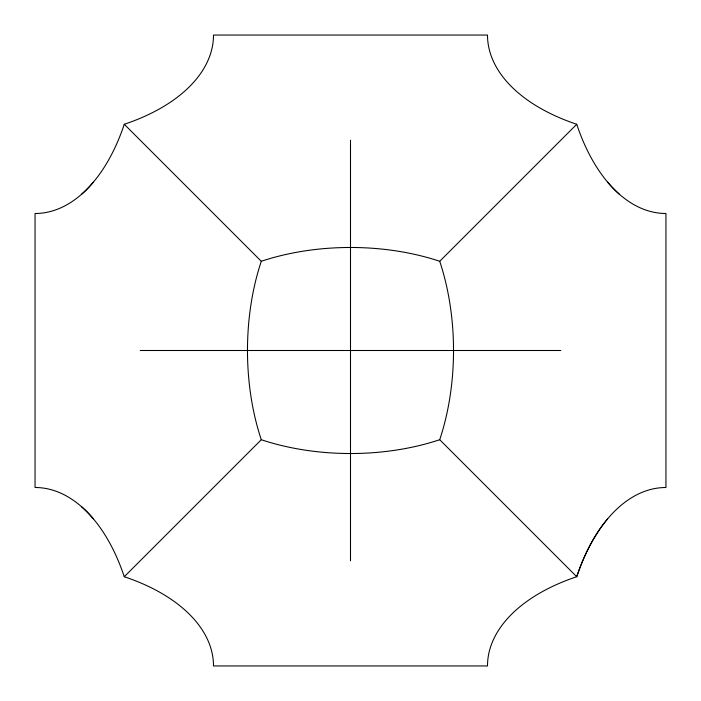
<?xml version="1.0" encoding="UTF-8"?>
<svg xmlns="http://www.w3.org/2000/svg" width="701" height="701" viewBox="0 0 701 701"><rect width="100%" height="100%" fill="white"/><g stroke="black" fill="none" stroke-linecap="round" stroke-linejoin="round"><path stroke-width="1.05" d="M607.688 182.216A178.448 103.021 -90 0 0 665.95 213.498L665.95 487.502A178.448 103.021 -90 0 0 619.5 506.665A178.448 103.021 90 0 0 576.73 576.73A178.448 103.021 0 0 0 487.502 665.95L213.498 665.95A178.448 103.021 0 0 0 124.27 576.73L261.28 439.72A178.448 103.021 -90 0 1 261.28 261.28L124.27 124.27A178.448 103.021 -90 0 1 35.05 213.498L35.05 487.502A178.448 103.021 -90 0 1 93.312 518.784M261.28 261.28A178.448 103.021 0 0 1 439.72 261.28L576.73 124.27A178.448 103.021 0 0 1 487.502 35.05L213.498 35.05A178.448 103.021 0 0 1 124.27 124.27M140.2 350.5L560.8 350.5M439.72 261.28A178.448 103.021 -90 0 1 439.72 439.72L576.73 576.73A178.448 103.021 -90 0 1 607.688 518.784M350.5 140.2L350.5 560.8M619.5 194.335A178.448 103.029 90 0 1 576.73 124.27M81.5 506.665A178.448 103.029 90 0 1 124.27 576.73M93.312 182.216A178.448 103.029 90 0 1 81.5 194.335M439.72 439.72A178.448 103.021 0 0 1 261.28 439.72"/></g></svg>
